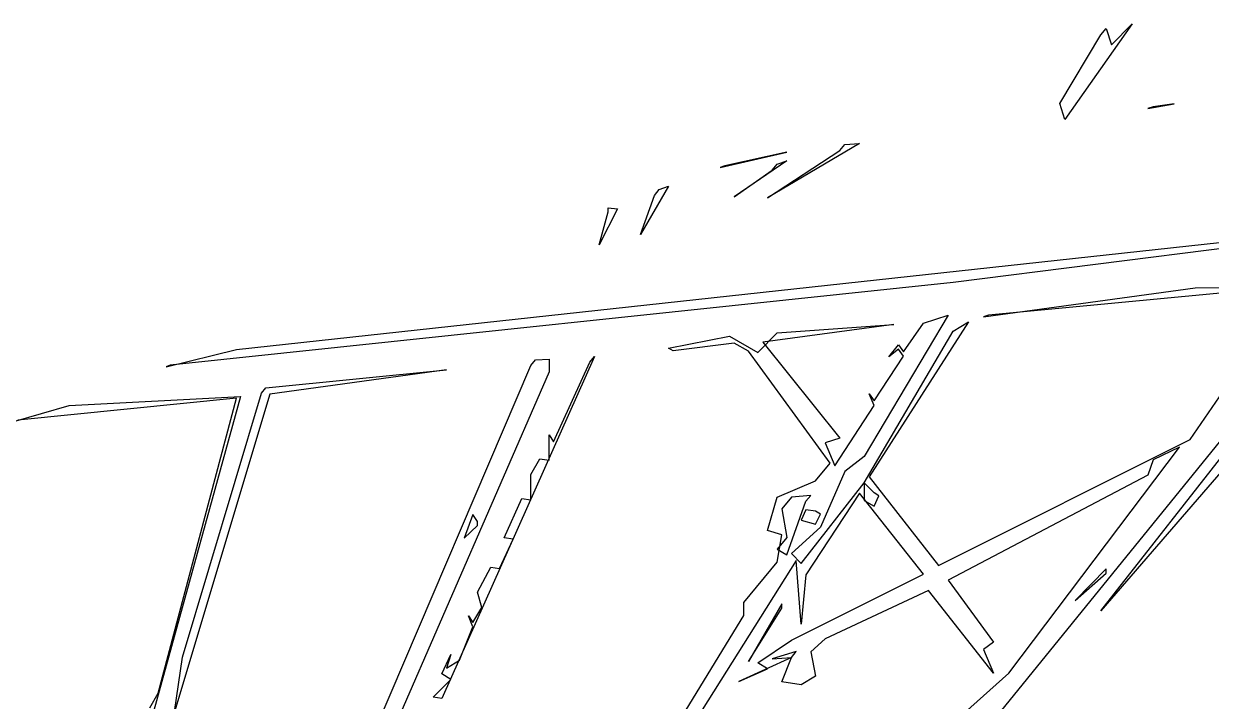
# Model space of a CAD drawing. Extents: x -13044 to 47959, y -15328 to 42462.
# Drawn here: x 15031 to 33586, y 28482 to 39069 of the extents above; entities that cross this region are included whole.
import ezdxf

# ---------------------------------------------------------------- set-up
doc = ezdxf.new("R2010")
doc.units = 0

msp = doc.modelspace()

# ---------------------------------------------------------------- linework, layer by layer
for p, q in [((32350.3939, 39068.5333), (31298.2554, 37570.6206)), ((32350.3939, 39068.5333, 3989.5833), (31298.2554, 37570.6206, 3906.25)), ((31862.689, 38893.3075), (31943.7216, 38992.7613)), ((31862.689, 38893.3075, 3989.5833), (31943.7216, 38992.7613, 3994.7917)), ((31943.7216, 38992.7613), (32024.8546, 38740.421)), ((31943.7216, 38992.7613, 3994.7917), (32024.8546, 38740.421, 3973.9583)), ((32024.8546, 38740.421), (32350.3939, 39068.5333)), ((32024.8546, 38740.421, 3973.9583), (32350.3939, 39068.5333, 3989.5833)), ((31218.0191, 37822.2831), (31862.689, 38893.3075)), ((31218.0191, 37822.2831, 3927.0833), (31862.689, 38893.3075, 3989.5833)), ((31298.2554, 37570.6206), (31218.0191, 37822.2831)), ((31298.2554, 37570.6206, 3906.25), (31218.0191, 37822.2831, 3927.0833)), ((32595.6114, 37742.8384), (33006.3473, 37815.0892)), ((32595.6114, 37742.8384, 3885.4167), (33006.3473, 37815.0892, 3880.2083)), ((32677.5541, 37771.3994), (32595.6114, 37742.8384)), ((32677.5541, 37771.3994, 3885.4167), (32595.6114, 37742.8384, 3885.4167)), ((33006.3473, 37815.0892), (32677.5541, 37771.3994)), ((33006.3473, 37815.0892, 3880.2083), (32677.5541, 37771.3994, 3885.4167)), ((28087.6098, 37195.6249), (26652.7698, 36346.4625)), ((28087.6098, 37195.6249, 3963.5417), (26652.7698, 36346.4625, 3937.5)), ((27782.823, 37086.9373), (27858.8826, 37182.207)), ((27782.823, 37086.9373, 3963.5417), (27858.8826, 37182.207, 3968.75)), ((27858.8826, 37182.207), (28087.6098, 37195.6249)), ((27858.8826, 37182.207, 3968.75), (28087.6098, 37195.6249, 3963.5417)), ((25910.521, 36821.8743), (26952.1439, 37061.355)), ((25910.521, 36821.8743, 3994.7917), (26952.1439, 37061.355, 3984.375)), ((26952.1439, 37061.355), (25984.3512, 36848.4402)), ((26952.1439, 37061.355, 3984.375), (25984.3512, 36848.4402, 3994.7917)), ((26952.1439, 36926.0352), (26132.2737, 36363.9089)), ((26952.1439, 36926.0352, 3973.9583), (26132.2737, 36363.9089, 3953.125)), ((26652.7698, 36346.4625), (27782.823, 37086.9373)), ((26652.7698, 36346.4625, 3937.5), (27782.823, 37086.9373, 3963.5417)), ((26802.2788, 36872.4321), (26952.1439, 36926.0352)), ((26802.2788, 36872.4321, 3973.9583), (26952.1439, 36926.0352, 3973.9583)), ((25984.3512, 36848.4402), (25910.521, 36821.8743)), ((25984.3512, 36848.4402, 3994.7917), (25910.521, 36821.8743, 3994.7917)), ((26132.2737, 36363.9089), (26727.4799, 36778.1391)), ((26132.2737, 36363.9089, 3953.125), (26727.4799, 36778.1391, 3968.75)), ((26727.4799, 36778.1391), (26802.2788, 36872.4321)), ((26727.4799, 36778.1391, 3968.75), (26802.2788, 36872.4321, 3973.9583)), ((25104.1051, 36531.707), (24668.6129, 35777.1025)), ((25104.1051, 36531.707, 3994.7917), (24668.6129, 35777.1025, 3947.9167)), ((24668.6129, 35777.1025), (24885.9765, 36386.6687)), ((24668.6129, 35777.1025, 3947.9167), (24885.9765, 36386.6687, 3989.5833)), ((24885.9765, 36386.6687), (24958.6008, 36479.3512)), ((24885.9765, 36386.6687, 3989.5833), (24958.6008, 36479.3512, 3994.7917)), ((24958.6008, 36479.3512), (25104.1051, 36531.707)), ((24958.6008, 36479.3512, 3994.7917), (25104.1051, 36531.707, 3994.7917)), ((18354.0709, 33976.7997), (39490.0094, 36277.5054)), ((18354.0709, 33976.7997, 3984.375), (39490.0094, 36277.5054, 3614.5833)), ((24164.3839, 36193.5733), (24308.0295, 36179.0202)), ((24164.3839, 36127.4103), (24164.3839, 36193.5733)), ((24164.3839, 36193.5733, 3994.7917), (24308.0295, 36179.0202, 3989.5833)), ((24164.3839, 36127.4103, 3989.5833), (24164.3839, 36193.5733, 3994.7917)), ((39490.0094, 36277.5054), (29555.5804, 35025.8566)), ((39490.0094, 36277.5054, 3614.5833), (29555.5804, 35025.8566, 3760.4167)), ((24308.0295, 36179.0202), (24021.0724, 35613.3175)), ((24308.0295, 36179.0202, 3989.5833), (24021.0724, 35613.3175, 3953.125)), ((24021.0724, 35613.3175), (24164.3839, 36127.4103)), ((24021.0724, 35613.3175, 3953.125), (24164.3839, 36127.4103, 3989.5833)), ((35782.8283, 35088.8765), (29712.0778, 27611.0828)), ((35782.8283, 35088.8765, 3614.5833), (29712.0778, 27611.0828, 3197.9167)), ((29555.5804, 35025.8566), (17321.102, 33731.2002)), ((29555.5804, 35025.8566, 3760.4167), (17321.102, 33731.2002, 3994.7917)), ((30026.2178, 34490.7282), (33336.7858, 34944.3955)), ((30026.2178, 34490.7282, 3708.3333), (33336.7858, 34944.3955, 3661.4583)), ((34675.2418, 34949.1718), (30104.9924, 34516.7469)), ((34675.2418, 34949.1718, 3630.2083), (30104.9924, 34516.7469, 3708.3333)), ((33336.7858, 34944.3955), (34675.2418, 34949.1718)), ((33336.7858, 34944.3955, 3661.4583), (34675.2418, 34949.1718, 3630.2083)), ((29477.4743, 34516.5291), (28164.0356, 32304.5196)), ((29477.4743, 34516.5291, 3723.9583), (28164.0356, 32304.5196, 3588.5417)), ((29088.3622, 34387.3813), (29477.4743, 34516.5291)), ((29088.3622, 34387.3813, 3723.9583), (29477.4743, 34516.5291, 3723.9583)), ((30104.9924, 34516.7469), (30026.2178, 34490.7282)), ((30104.9924, 34516.7469, 3708.3333), (30026.2178, 34490.7282, 3708.3333)), ((28624.5261, 34370.5478), (26578.1484, 34093.9039)), ((28624.5261, 34370.5478, 3734.375), (26578.1484, 34093.9039, 3765.625)), ((26802.2788, 34236.8357), (28624.5261, 34370.5478)), ((26802.2788, 34236.8357, 3770.8333), (28624.5261, 34370.5478, 3734.375)), ((29790.4694, 34412.862), (28240.5532, 31987.0898)), ((29790.4694, 34412.862, 3708.3333), (28240.5532, 31987.0898, 3562.5)), ((28778.7646, 33941.4216), (29088.3622, 34387.3813)), ((28778.7646, 33941.4216, 3697.9167), (29088.3622, 34387.3813, 3723.9583)), ((29555.5804, 34266.2221), (29790.4694, 34412.862)), ((29555.5804, 34266.2221, 3703.125), (29790.4694, 34412.862, 3708.3333)), ((25104.1051, 33998.3373), (26058.2687, 34187.8404)), ((25104.1051, 33998.3373, 3796.875), (26058.2687, 34187.8404, 3786.4583)), ((26058.2687, 34187.8404), (26503.6155, 33934.0079)), ((26058.2687, 34187.8404, 3786.4583), (26503.6155, 33934.0079, 3755.2083)), ((26503.6155, 33934.0079), (26802.2788, 34236.8357)), ((26503.6155, 33934.0079, 3755.2083), (26802.2788, 34236.8357, 3770.8333)), ((28164.0356, 31894.6563), (29555.5804, 34266.2221)), ((28164.0356, 31894.6563, 3557.2917), (29555.5804, 34266.2221, 3703.125)), ((17257.1445, 33708.1868), (18354.0709, 33976.7997)), ((17257.1445, 33708.1868, 3994.7917), (18354.0709, 33976.7997, 3984.375)), ((25176.9853, 33956.3677), (25104.1051, 33998.3373)), ((25176.9853, 33956.3677, 3791.6667), (25104.1051, 33998.3373, 3796.875)), ((26132.2737, 34078.4404), (25176.9853, 33956.3677)), ((26132.2737, 34078.4404, 3776.0417), (25176.9853, 33956.3677, 3791.6667)), ((26354.8148, 33951.4801), (26132.2737, 34078.4404)), ((26354.8148, 33951.4801, 3760.4167), (26132.2737, 34078.4404, 3776.0417)), ((26578.1484, 34093.9039), (27782.823, 32591.9504)), ((26578.1484, 34093.9039, 3765.625), (27782.823, 32591.9504, 3619.7917)), ((28547.5464, 33865.3001), (28701.5988, 34053.2155)), ((28547.5464, 33865.3001, 3697.9167), (28701.5988, 34053.2155, 3708.3333)), ((28701.5988, 33984.6163), (28547.5464, 33865.3001)), ((28701.5988, 33984.6163, 3703.125), (28547.5464, 33865.3001, 3697.9167)), ((28701.5988, 34053.2155), (28778.7646, 33941.4216)), ((28701.5988, 34053.2155, 3708.3333), (28778.7646, 33941.4216, 3697.9167)), ((28778.7646, 33872.781), (28701.5988, 33984.6163)), ((28778.7646, 33872.781, 3692.7083), (28701.5988, 33984.6163, 3703.125)), ((23949.5416, 33870.6455), (21566.0037, 28522.7463)), ((23949.5416, 33870.6455, 3817.7083), (21566.0037, 28522.7463, 3453.125)), ((22956.7695, 33728.0899), (23027.15, 33817.7956)), ((22956.7695, 33728.0899, 3833.3333), (23027.15, 33817.7956, 3838.5417)), ((23027.15, 33817.7956), (23238.7798, 33824.87)), ((23027.15, 33817.7956, 3838.5417), (23238.7798, 33824.87, 3833.3333)), ((23238.7798, 33824.87), (23238.7798, 33627.8717)), ((23238.7798, 33824.87, 3833.3333), (23238.7798, 33627.8717, 3817.7083)), ((23309.4861, 32535.0536), (23878.0939, 33780.2318)), ((23309.4861, 32535.0536, 3729.1667), (23878.0939, 33780.2318, 3812.5)), ((23878.0939, 33780.2318), (23949.5416, 33870.6455)), ((23878.0939, 33780.2318, 3812.5), (23949.5416, 33870.6455, 3817.7083)), ((27630.9768, 32203.061), (26354.8148, 33951.4801)), ((27630.9768, 32203.061, 3593.75), (26354.8148, 33951.4801, 3760.4167)), ((28317.1629, 33173.9186), (28778.7646, 33872.781)), ((28317.1629, 33173.9186, 3651.0417), (28778.7646, 33872.781, 3692.7083)), ((17321.102, 33731.2002), (17257.1445, 33708.1868)), ((17321.102, 33731.2002, 3994.7917), (17257.1445, 33708.1868, 3994.7917)), ((18811.7832, 33381.5335), (21634.7886, 33663.2431)), ((18811.7832, 33381.5335, 3921.875), (21634.7886, 33663.2431, 3864.5833)), ((21634.7886, 33663.2431), (18877.4621, 33278.0237)), ((21634.7886, 33663.2431, 3864.5833), (18877.4621, 33278.0237, 3911.4583)), ((23238.7798, 33627.8717), (19938.3684, 26047.2543)), ((23238.7798, 33627.8717, 3817.7083), (19938.3684, 26047.2543, 3291.6667)), ((20543.5583, 28083.5008), (22956.7695, 33728.0899)), ((20543.5583, 28083.5008, 3442.7083), (22956.7695, 33728.0899, 3833.3333)), ((33254.0212, 32573.0261), (34002.6482, 33660.7551)), ((33254.0212, 32573.0261, 3489.5833), (34002.6482, 33660.7551, 3552.0833)), ((18354.0709, 33220.2784), (14939.1509, 32874.1184)), ((18354.0709, 33220.2784, 3921.875), (14939.1509, 32874.1184, 3994.7917)), ((15742.9796, 33101.7132), (18419.2407, 33243.2381)), ((15742.9796, 33101.7132, 3989.5833), (18419.2407, 33243.2381, 3921.875)), ((18419.2407, 33243.2381), (17065.6933, 28339.4041)), ((18419.2407, 33243.2381, 3921.875), (17065.6933, 28339.4041, 3552.0833)), ((17129.4403, 28608.9762), (18354.0709, 33220.2784)), ((17129.4403, 28608.9762, 3572.9167), (18354.0709, 33220.2784, 3921.875)), ((18877.4621, 33278.0237), (17385.1298, 28314.7201)), ((18877.4621, 33278.0237, 3911.4583), (17385.1298, 28314.7201, 3541.6667)), ((17513.397, 29168.579), (18746.1774, 33295.1661)), ((17513.397, 29168.579, 3609.375), (18746.1774, 33295.1661, 3916.6667)), ((18746.1774, 33295.1661), (18811.7832, 33381.5335)), ((18746.1774, 33295.1661, 3916.6667), (18811.7832, 33381.5335, 3921.875)), ((28317.1629, 33105.5259), (28240.5532, 33285.7706)), ((28240.5532, 33285.7706), (28317.1629, 33173.9186)), ((28317.1629, 33105.5259, 3645.8333), (28240.5532, 33285.7706, 3661.4583)), ((28240.5532, 33285.7706, 3661.4583), (28317.1629, 33173.9186, 3651.0417)), ((14877.7839, 32852.0371), (15742.9796, 33101.7132)), ((14877.7839, 32852.0371, 3994.7917), (15742.9796, 33101.7132, 3989.5833)), ((27706.8544, 32159.1615), (28317.1629, 33105.5259)), ((27706.8544, 32159.1615, 3588.5417), (28317.1629, 33105.5259, 3645.8333)), ((34675.2418, 33154.0095), (31862.689, 29895.3688)), ((34675.2418, 33154.0095, 3500), (31862.689, 29895.3688, 3322.9167)), ((31862.689, 29895.3688), (34254.0765, 32952.3663)), ((31862.689, 29895.3688, 3322.9167), (34254.0765, 32952.3663, 3494.7917)), ((23238.7798, 32248.8835), (23238.7798, 32642.8801)), ((23238.7798, 32642.8801), (23309.4861, 32535.0536)), ((23238.7798, 32248.8835, 3708.3333), (23238.7798, 32642.8801, 3739.5833)), ((23238.7798, 32642.8801, 3739.5833), (23309.4861, 32535.0536, 3729.1667)), ((27782.823, 32591.9504), (27555.19, 32518.8425)), ((27782.823, 32591.9504, 3619.7917), (27555.19, 32518.8425, 3619.7917)), ((27555.19, 32518.8425), (27706.8544, 32159.1615)), ((27555.19, 32518.8425, 3619.7917), (27706.8544, 32159.1615, 3588.5417)), ((29321.5462, 30604.5827), (33254.0212, 32573.0261)), ((29321.5462, 30604.5827, 3432.2917), (33254.0212, 32573.0261, 3489.5833)), ((28164.0356, 32304.5196), (27858.8826, 32071.2046)), ((28164.0356, 32304.5196, 3588.5417), (27858.8826, 32071.2046, 3578.125)), ((30421.0547, 28920.3063), (33088.8022, 32451.2264)), ((30421.0547, 28920.3063, 3281.25), (33088.8022, 32451.2264, 3484.375)), ((33088.8022, 32451.2264), (32677.5541, 32254.1546)), ((33088.8022, 32451.2264, 3484.375), (32677.5541, 32254.1546, 3479.1667)), ((22956.7695, 32024.708), (23097.6119, 32267.847)), ((22956.7695, 32024.708, 3697.9167), (23097.6119, 32267.847, 3713.5417)), ((23097.6119, 32267.847), (23238.7798, 32248.8835)), ((23097.6119, 32267.847, 3713.5417), (23238.7798, 32248.8835, 3708.3333)), ((27403.888, 31927.0303), (27630.9768, 32203.061)), ((27403.888, 31927.0303, 3578.125), (27630.9768, 32203.061, 3593.75)), ((32677.5541, 32254.1546), (32595.6114, 32016.9556)), ((32677.5541, 32254.1546, 3479.1667), (32595.6114, 32016.9556, 3463.5417)), ((22956.7695, 31631.6198), (22956.7695, 32024.708)), ((22956.7695, 31631.6198, 3666.6667), (22956.7695, 32024.708, 3697.9167)), ((26802.2788, 31668.8187), (27403.888, 31927.0303)), ((26802.2788, 31668.8187, 3572.9167), (27403.888, 31927.0303, 3578.125)), ((27858.8826, 32071.2046), (27479.4938, 31203.6145)), ((27858.8826, 32071.2046, 3578.125), (27479.4938, 31203.6145, 3520.8333)), ((28240.5532, 31987.0898), (29321.5462, 30604.5827)), ((28240.5532, 31987.0898, 3562.5), (29321.5462, 30604.5827, 3432.2917)), ((32595.6114, 32016.9556), (29477.4743, 30375.5846)), ((32595.6114, 32016.9556, 3463.5417), (29477.4743, 30375.5846, 3411.4583)), ((27177.6118, 30635.2735), (28164.0356, 31894.6563)), ((27177.6118, 30635.2735, 3484.375), (28164.0356, 31894.6563, 3557.2917)), ((28087.6098, 31734.0644), (27252.9472, 30454.9529)), ((28087.6098, 31734.0644, 3546.875), (27252.9472, 30454.9529, 3468.75)), ((29088.3622, 30465.3924), (28087.6098, 31734.0644)), ((29088.3622, 30465.3924, 3427.0833), (28087.6098, 31734.0644, 3546.875)), ((28317.1629, 31737.6707), (28164.0356, 31894.6563)), ((28164.0356, 31894.6563), (28164.0356, 31621.4142)), ((28317.1629, 31737.6707, 3541.6667), (28164.0356, 31894.6563, 3557.2917)), ((28164.0356, 31894.6563, 3557.2917), (28164.0356, 31621.4142, 3536.4583)), ((28393.8649, 31693.2531), (28317.1629, 31737.6707)), ((28393.8649, 31693.2531, 3536.4583), (28317.1629, 31737.6707, 3541.6667)), ((22536.1841, 31037.4878), (22816.2515, 31651.2505)), ((22536.1841, 31037.4878, 3630.2083), (22816.2515, 31651.2505, 3671.875)), ((22816.2515, 31651.2505), (22956.7695, 31631.6198)), ((22816.2515, 31651.2505, 3671.875), (22956.7695, 31631.6198, 3666.6667)), ((26652.7698, 31149.0302), (26802.2788, 31668.8187)), ((26652.7698, 31149.0302, 3536.4583), (26802.2788, 31668.8187, 3572.9167)), ((27027.2103, 31672.2719), (26877.1668, 31489.6495)), ((27027.2103, 31672.2719, 3567.7083), (26877.1668, 31489.6495, 3557.2917)), ((26952.1439, 30768.988), (27252.9472, 31607.9161)), ((26952.1439, 30768.988, 3500), (27252.9472, 31607.9161, 3557.2917)), ((27328.3725, 31699.5161), (27027.2103, 31672.2719)), ((27328.3725, 31699.5161, 3562.5), (27027.2103, 31672.2719, 3567.7083)), ((27252.9472, 31607.9161), (27328.3725, 31699.5161)), ((27252.9472, 31607.9161, 3557.2917), (27328.3725, 31699.5161, 3562.5)), ((28164.0356, 31621.4142), (28317.1629, 31532.4925)), ((28164.0356, 31621.4142, 3536.4583), (28317.1629, 31532.4925, 3526.0417)), ((28317.1629, 31532.4925), (28393.8649, 31693.2531)), ((28317.1629, 31532.4925, 3526.0417), (28393.8649, 31693.2531, 3536.4583)), ((22049.151, 31400.7655), (21910.7145, 31030.7959)), ((22049.151, 31400.7655, 3671.875), (21910.7145, 31030.7959, 3645.8333)), ((22118.4882, 31293.2773), (22049.151, 31400.7655)), ((22118.4882, 31293.2773, 3661.4583), (22049.151, 31400.7655, 3671.875)), ((26877.1668, 31489.6495), (26952.1439, 31039.6275)), ((26877.1668, 31489.6495, 3557.2917), (26952.1439, 31039.6275, 3520.8333)), ((27252.9472, 31472.2734), (27177.6118, 31313.0827)), ((27252.9472, 31472.2734, 3546.875), (27177.6118, 31313.0827, 3536.4583)), ((27403.888, 31451.7134), (27252.9472, 31472.2734)), ((27403.888, 31451.7134, 3541.6667), (27252.9472, 31472.2734, 3546.875)), ((27479.4938, 31407.4435), (27403.888, 31451.7134)), ((27479.4938, 31407.4435, 3536.4583), (27403.888, 31451.7134, 3541.6667)), ((27403.888, 31248.0062), (27479.4938, 31407.4435)), ((27403.888, 31248.0062, 3526.0417), (27479.4938, 31407.4435, 3536.4583)), ((21910.7145, 31030.7959), (22118.4882, 31228.2127)), ((21910.7145, 31030.7959, 3645.8333), (22118.4882, 31228.2127, 3656.25)), ((22118.4882, 31228.2127), (22118.4882, 31293.2773)), ((22118.4882, 31228.2127, 3656.25), (22118.4882, 31293.2773, 3661.4583)), ((27479.4938, 31203.6145), (27027.2103, 30792.1698)), ((27479.4938, 31203.6145, 3520.8333), (27027.2103, 30792.1698, 3500)), ((27177.6118, 31313.0827), (27403.888, 31248.0062)), ((27177.6118, 31313.0827, 3536.4583), (27403.888, 31248.0062, 3526.0417)), ((22466.3683, 30558.2307), (22676.0567, 31017.1963)), ((22466.3683, 30558.2307, 3593.75), (22676.0567, 31017.1963, 3625)), ((22676.0567, 31017.1963), (22536.1841, 31037.4878)), ((22676.0567, 31017.1963, 3625), (22536.1841, 31037.4878, 3630.2083)), ((26877.1668, 31083.9319), (26652.7698, 31149.0302)), ((26877.1668, 31083.9319, 3526.0417), (26652.7698, 31149.0302, 3536.4583)), ((26802.2788, 30655.1278), (26877.1668, 31083.9319)), ((26802.2788, 30655.1278, 3494.7917), (26877.1668, 31083.9319, 3526.0417)), ((26952.1439, 31039.6275), (26802.2788, 30857.866)), ((26952.1439, 31039.6275, 3520.8333), (26802.2788, 30857.866, 3510.4167)), ((26802.2788, 30857.866), (26952.1439, 30768.988)), ((26802.2788, 30857.866, 3510.4167), (26952.1439, 30768.988, 3500)), ((27102.3662, 30679.8982), (24813.4372, 27048.9879)), ((27102.3662, 30679.8982, 3489.5833), (24813.4372, 27048.9879, 3260.4167)), ((26280.5466, 30023.1934), (26802.2788, 30655.1278)), ((26280.5466, 30023.1934, 3458.3333), (26802.2788, 30655.1278, 3494.7917)), ((27027.2103, 30792.1698), (27177.6118, 30635.2735)), ((27027.2103, 30792.1698, 3500), (27177.6118, 30635.2735, 3484.375)), ((27177.6118, 29686.3407), (27102.3662, 30679.8982)), ((27177.6118, 29686.3407, 3411.4583), (27102.3662, 30679.8982, 3489.5833)), ((22118.4882, 30187.179), (22326.9769, 30579.0137)), ((22118.4882, 30187.179, 3572.9167), (22326.9769, 30579.0137, 3598.9583)), ((22326.9769, 30579.0137), (22466.3683, 30558.2307)), ((22326.9769, 30579.0137, 3598.9583), (22466.3683, 30558.2307, 3593.75)), ((27027.2103, 29438.1665), (29088.3622, 30465.3924)), ((27027.2103, 29438.1665, 3395.8333), (29088.3622, 30465.3924, 3427.0833)), ((27252.9472, 30454.9529), (27177.6118, 29686.3407)), ((27252.9472, 30454.9529, 3468.75), (27177.6118, 29686.3407, 3411.4583)), ((31943.7216, 30551.9729), (31459.0249, 30058.3982)), ((31943.7216, 30551.9729, 3369.7917), (31459.0249, 30058.3982, 3343.75)), ((31459.0249, 30058.3982), (31943.7216, 30481.633)), ((31459.0249, 30058.3982, 3343.75), (31943.7216, 30481.633, 3364.5833)), ((31943.7216, 30481.633), (31943.7216, 30551.9729)), ((31943.7216, 30481.633, 3364.5833), (31943.7216, 30551.9729, 3369.7917)), ((29477.4743, 30375.5846), (30183.8633, 29407.5665)), ((29477.4743, 30375.5846, 3411.4583), (30183.8633, 29407.5665, 3322.9167)), ((22187.9048, 29948.7303), (22118.4882, 30187.179)), ((22187.9048, 29948.7303, 3552.0833), (22118.4882, 30187.179, 3572.9167)), ((29165.996, 30213.3894), (27555.19, 29459.5786)), ((29165.996, 30213.3894, 3406.25), (27555.19, 29459.5786, 3385.4167)), ((30183.8633, 28921.8014), (29165.996, 30213.3894)), ((30183.8633, 28921.8014, 3286.4583), (29165.996, 30213.3894, 3406.25)), ((22049.151, 29710.0537), (22187.9048, 29948.7303)), ((22049.151, 29710.0537, 3536.4583), (22187.9048, 29948.7303, 3552.0833)), ((26280.5466, 29821.2956), (26280.5466, 30023.1934)), ((26280.5466, 29821.2956, 3442.7083), (26280.5466, 30023.1934, 3458.3333)), ((26877.1668, 30002.0182), (26354.8148, 29103.0616)), ((26877.1668, 30002.0182, 3442.7083), (26354.8148, 29103.0616, 3385.4167)), ((26354.8148, 29103.0616), (26877.1668, 29934.3986)), ((26354.8148, 29103.0616, 3385.4167), (26877.1668, 29934.3986, 3437.5)), ((26877.1668, 29934.3986), (26877.1668, 30002.0182)), ((26877.1668, 29934.3986, 3437.5), (26877.1668, 30002.0182, 3442.7083)), ((22049.151, 29645.0263), (21979.8932, 29818.3858)), ((21979.8932, 29818.3858), (22049.151, 29710.0537)), ((22049.151, 29645.0263, 3531.25), (21979.8932, 29818.3858, 3546.875)), ((21979.8932, 29818.3858, 3546.875), (22049.151, 29710.0537, 3536.4583)), ((24885.9765, 27535.4513), (26280.5466, 29821.2956)), ((24885.9765, 27535.4513, 3296.875), (26280.5466, 29821.2956, 3442.7083)), ((21841.6148, 29125.8554), (22049.151, 29645.0263)), ((21841.6148, 29125.8554, 3494.7917), (22049.151, 29645.0263, 3531.25)), ((26503.6155, 29079.8371), (27027.2103, 29438.1665)), ((26503.6155, 29079.8371, 3380.2083), (27027.2103, 29438.1665, 3395.8333)), ((27555.19, 29459.5786), (27328.3725, 29256.489)), ((27555.19, 29459.5786, 3385.4167), (27328.3725, 29256.489, 3375)), ((30183.8633, 29407.5665), (30026.2178, 29292.4504)), ((30183.8633, 29407.5665, 3322.9167), (30026.2178, 29292.4504, 3317.7083)), ((17385.1298, 28314.7201), (17513.397, 29168.579)), ((17385.1298, 28314.7201, 3541.6667), (17513.397, 29168.579, 3609.375)), ((21566.0037, 28911.3542), (21703.652, 29213.008)), ((21566.0037, 28911.3542, 3484.375), (21703.652, 29213.008, 3505.2083)), ((21703.652, 29213.008), (21634.7886, 28997.2902)), ((21703.652, 29213.008, 3505.2083), (21634.7886, 28997.2902, 3489.5833)), ((27027.2103, 29167.3659), (26206.3662, 28789.934)), ((27027.2103, 29167.3659, 3375), (26206.3662, 28789.934, 3364.5833)), ((27102.3662, 29257.3473), (26727.4799, 29146.2056)), ((27102.3662, 29257.3473, 3380.2083), (26727.4799, 29146.2056, 3380.2083)), ((26727.4799, 29146.2056), (27027.2103, 29167.3659)), ((26727.4799, 29146.2056, 3380.2083), (27027.2103, 29167.3659, 3375)), ((26877.1668, 28784.8653), (27027.2103, 29167.3659)), ((26877.1668, 28784.8653, 3348.9583), (27027.2103, 29167.3659, 3375)), ((27027.2103, 29167.3659), (27102.3662, 29257.3473)), ((27027.2103, 29167.3659, 3375), (27102.3662, 29257.3473, 3380.2083)), ((27328.3725, 29256.489), (27403.888, 28871.4219)), ((27328.3725, 29256.489, 3375), (27403.888, 28871.4219, 3343.75)), ((30026.2178, 29292.4504), (30183.8633, 28921.8014)), ((30026.2178, 29292.4504, 3317.7083), (30183.8633, 28921.8014, 3286.4583)), ((21634.7886, 28997.2902), (21841.6148, 29125.8554)), ((21634.7886, 28997.2902, 3489.5833), (21841.6148, 29125.8554, 3494.7917)), ((26206.3662, 28789.934), (26652.7698, 28989.0583)), ((26206.3662, 28789.934, 3364.5833), (26652.7698, 28989.0583, 3369.7917)), ((26652.7698, 28989.0583), (26503.6155, 29079.8371)), ((26652.7698, 28989.0583, 3369.7917), (26503.6155, 29079.8371, 3380.2083)), ((21428.6688, 28545.6929), (21703.652, 28823.9568)), ((21428.6688, 28545.6929, 3458.3333), (21703.652, 28823.9568, 3473.9583)), ((21703.652, 28823.9568), (21566.0037, 28911.3542)), ((21703.652, 28823.9568, 3473.9583), (21566.0037, 28911.3542, 3484.375)), ((27177.6118, 28737.4079), (26877.1668, 28784.8653)), ((27177.6118, 28737.4079, 3338.5417), (26877.1668, 28784.8653, 3348.9583)), ((27403.888, 28871.4219), (27177.6118, 28737.4079)), ((27403.888, 28871.4219, 3343.75), (27177.6118, 28737.4079, 3338.5417)), ((29633.7815, 28211.2388), (30421.0547, 28920.3063)), ((29633.7815, 28211.2388, 3244.7917), (30421.0547, 28920.3063, 3281.25)), ((17002.0162, 28381.7151), (17129.4403, 28608.9762)), ((17002.0162, 28381.7151, 3557.2917), (17129.4403, 28608.9762, 3572.9167)), ((21566.0037, 28522.7463), (21428.6688, 28545.6929)), ((21566.0037, 28522.7463, 3453.125), (21428.6688, 28545.6929, 3458.3333))]:
    msp.add_line(p, q)

doc.saveas('drawing.dxf')
